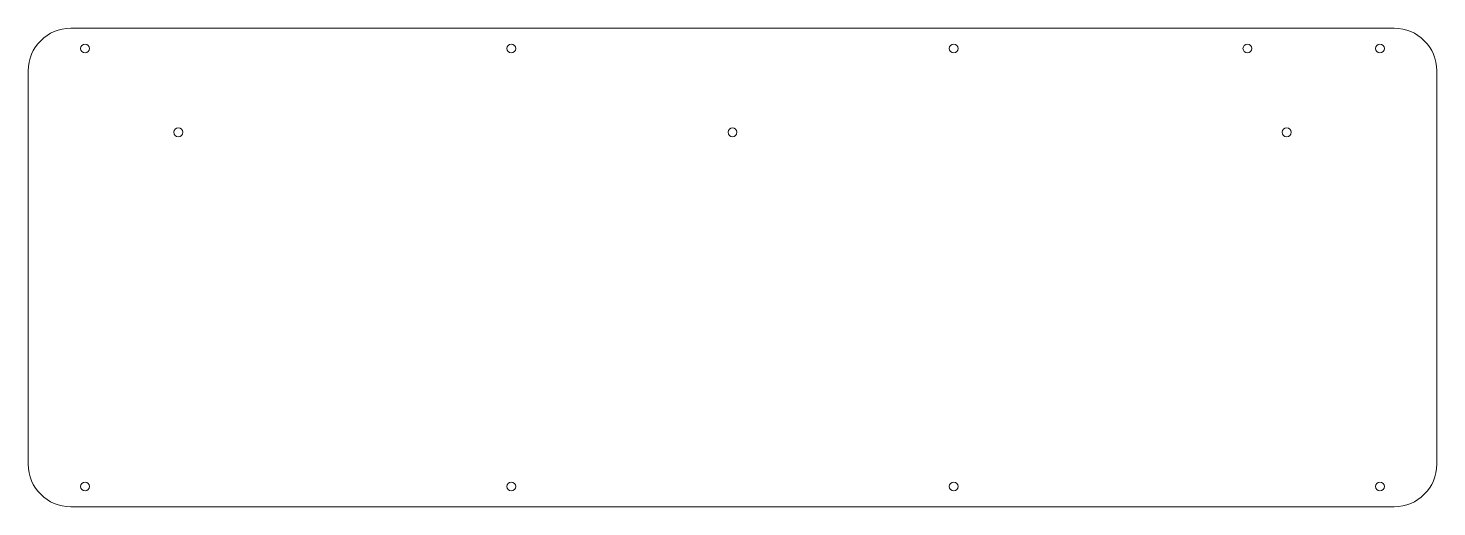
# Model space of a CAD drawing. Header units: millimetres. Extents: x -10 to 336, y -108 to 10.
import ezdxf

# ---------------------------------------------------------------- set-up
doc = ezdxf.new("R2010")
doc.units = ezdxf.units.MM
doc.header["$MEASUREMENT"] = 0
doc.layers.get('0').update_dxf_attribs({"linetype": 'CONTINUOUS'})

msp = doc.modelspace()

# ---------------------------------------------------------------- linework, layer by layer
at = {"linetype": 'Continuous', "lineweight": 0}
for p, q in [((325.8, 10), (0.5, 10)), ((-10, -0.5), (-10, -97.2)), ((336.3, -97.2), (336.3, -0.5)), ((0.5, -107.7), (325.8, -107.7))]:
    msp.add_line(p, q, dxfattribs=at)
at = {"color": 0, "lineweight": 0}
for centre in [(4, 5), (108.75, 5), (217.55, 5), (289.75, 5), (322.3, 5), (26.9099, -15.6), (163.15, -15.6), (299.3901, -15.6), (4, -102.7), (108.75, -102.7), (217.55, -102.7), (322.3, -102.7)]:
    msp.add_circle(centre, 1.1, dxfattribs=at)
at = {"lineweight": 0}
for centre, start, end in [((0.5, -0.5), 90, 180), ((325.8, -0.5), 0, 90), ((0.5, -97.2), 180, 270), ((325.8, -97.2), 270, 0)]:
    msp.add_arc(centre, 10.5, start, end, dxfattribs=at)

doc.saveas('drawing.dxf')
